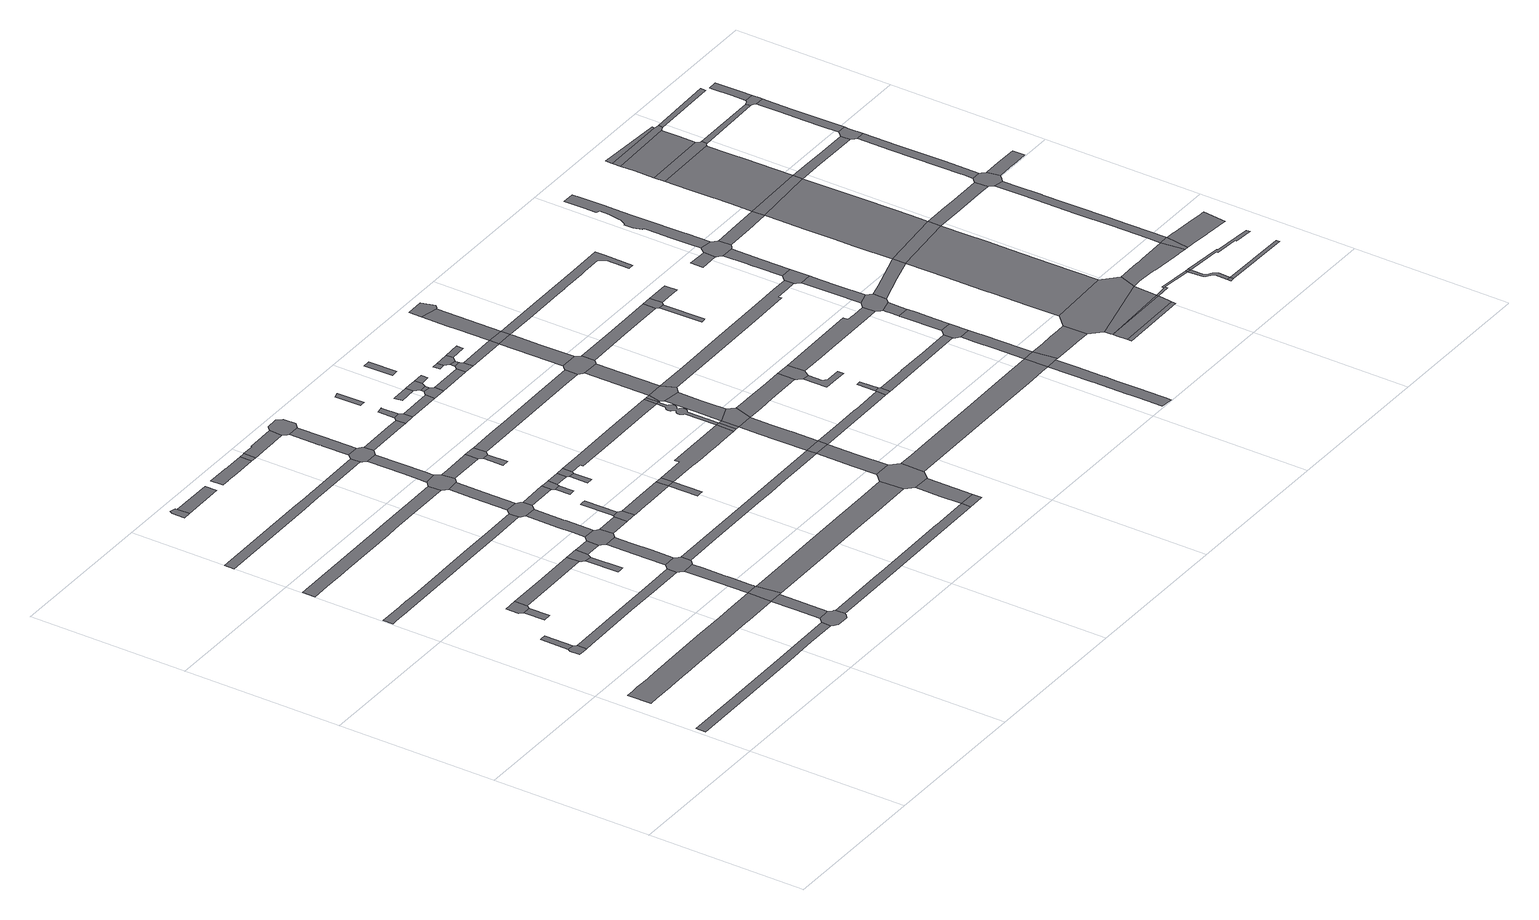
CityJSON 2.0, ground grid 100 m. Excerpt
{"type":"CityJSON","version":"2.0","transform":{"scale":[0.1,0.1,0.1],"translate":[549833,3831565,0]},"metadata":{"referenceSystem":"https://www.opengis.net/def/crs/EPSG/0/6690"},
"CityObjects":{
"road1":{"type":"Road","geometry":[{"type":"MultiSurface","lod":"1","boundaries":[[[0,1,2,3,4,5,6]]]}]},
"road2":{"type":"Road","attributes":{"RoadStructureAttribute.sectionType":"1"},"geometry":[{"type":"MultiSurface","lod":"1","boundaries":[[[7,8,9,10,11,12,13,14,15,16]]]}]},
"road3":{"type":"Road","geometry":[{"type":"MultiSurface","lod":"1","boundaries":[[[17,18,19,0,6]]]}]},
"road4":{"type":"Road","attributes":{"RoadStructureAttribute.sectionType":"1"},"geometry":[{"type":"MultiSurface","lod":"1","boundaries":[[[20,21,22,23,24,25,26,27,28,29,30,31,32,33,34,35,36,37,38,39,40,41]]]}]},
"road5":{"type":"Road","geometry":[{"type":"MultiSurface","lod":"1","boundaries":[[[42,43,44,45]]]}]},
"road6":{"type":"Road","geometry":[{"type":"MultiSurface","lod":"1","boundaries":[[[46,47,45,44,48,49]]]}]},
"road7":{"type":"Road","attributes":{"RoadStructureAttribute.sectionType":"1"},"geometry":[{"type":"MultiSurface","lod":"1","boundaries":[[[50,51,52,53,5,4,54,55,56,57]]]}]},
"road8":{"type":"Road","attributes":{"RoadStructureAttribute.sectionType":"1"},"geometry":[{"type":"MultiSurface","lod":"1","boundaries":[[[58,59,60,61,62,63,64,65,66,67,68,69,70,71,72,73,74,75]]]}]},
"road9":{"type":"Road","attributes":{"RoadStructureAttribute.sectionType":"1"},"geometry":[{"type":"MultiSurface","lod":"1","boundaries":[[[76,77,49,48,78,79,80,81]]]}]},
"road10":{"type":"Road","geometry":[{"type":"MultiSurface","lod":"1","boundaries":[[[82,83,84,85,86,87,16,15,88,89,90,91,92,93,94,95]]]}]},
"road11":{"type":"Road","geometry":[{"type":"MultiSurface","lod":"1","boundaries":[[[96,97,98,99,100,101,102]]]}]},
"road12":{"type":"Road","attributes":{"RoadStructureAttribute.sectionType":"1"},"geometry":[{"type":"MultiSurface","lod":"1","boundaries":[[[103,104,105,106,107,108,109,110,111,112,113,114,115,116,117,118,119,120]]]}]},
"road13":{"type":"Road","attributes":{"RoadStructureAttribute.sectionType":"1"},"geometry":[{"type":"MultiSurface","lod":"1","boundaries":[[[40,121,122,85,84,123]]]}]},
"road14":{"type":"Road","geometry":[{"type":"MultiSurface","lod":"1","boundaries":[[[124,41,40,123,125,126]]]}]},
"road15":{"type":"Road","attributes":{"RoadStructureAttribute.sectionType":"1"},"geometry":[{"type":"MultiSurface","lod":"1","boundaries":[[[101,100,127,128]]]}]},
"road16":{"type":"Road","attributes":{"RoadStructureAttribute.sectionType":"1"},"geometry":[{"type":"MultiSurface","lod":"1","boundaries":[[[129,130,131,132,133]]]}]},
"road17":{"type":"Road","attributes":{"RoadStructureAttribute.sectionType":"1"},"geometry":[{"type":"MultiSurface","lod":"1","boundaries":[[[134,135,136,137,138,139,140,141,142,143,144,145,146]]]}]},
"road18":{"type":"Road","geometry":[{"type":"MultiSurface","lod":"1","boundaries":[[[147,148,81,80,149,129,133,150,151]]]}]},
"road19":{"type":"Road","attributes":{"RoadStructureAttribute.sectionType":"1"},"geometry":[{"type":"MultiSurface","lod":"1","boundaries":[[[152,153,154,155,156,157,158,159,160,161,41,124]]]}]},
"road20":{"type":"Road","geometry":[{"type":"MultiSurface","lod":"1","boundaries":[[[162,163,164,50,57,165,166,159,158,167,168,169,170,171,172]]]}]},
"road21":{"type":"Road","attributes":{"RoadStructureAttribute.sectionType":"1"},"geometry":[{"type":"MultiSurface","lod":"1","boundaries":[[[173,151,150,174,175,176,177]]]}]},
"road22":{"type":"Road","attributes":{"RoadStructureAttribute.sectionType":"1"},"geometry":[{"type":"MultiSurface","lod":"1","boundaries":[[[178,179,180,181,182,183,162,172]]]}]},
"road23":{"type":"Road","geometry":[{"type":"MultiSurface","lod":"1","boundaries":[[[184,177,176,185,181,180,186,187,188,189,190,191]]]}]},
"road24":{"type":"Road","attributes":{"RoadStructureAttribute.sectionType":"1"},"geometry":[{"type":"MultiSurface","lod":"1","boundaries":[[[192,193,194,184,191,195,196,197,198]]]}]},
"road25":{"type":"Road","attributes":{"RoadStructureAttribute.sectionType":"1"},"geometry":[{"type":"MultiSurface","lod":"1","boundaries":[[[199,200,201,202,203,204,205,206,207,208,209]]]}]},
"road26":{"type":"Road","attributes":{"RoadStructureAttribute.sectionType":"1"},"geometry":[{"type":"MultiSurface","lod":"1","boundaries":[[[210,187,186,211,212]]]}]},
"road27":{"type":"Road","geometry":[{"type":"MultiSurface","lod":"1","boundaries":[[[213,214,75,74,215,216,192,198,217,218,219,220,221]]]}]},
"road28":{"type":"Road","attributes":{"RoadStructureAttribute.sectionType":"1"},"geometry":[{"type":"MultiSurface","lod":"1","boundaries":[[[222,223,224,225,213,221]]]}]},
"road29":{"type":"Road","geometry":[{"type":"MultiSurface","lod":"1","boundaries":[[[226,227,209,208,228,229]]]}]},
"road30":{"type":"Road","geometry":[{"type":"MultiSurface","lod":"1","boundaries":[[[230,231,232,212,211,233,234,235,236]]]}]},
"road31":{"type":"Road","attributes":{"RoadStructureAttribute.sectionType":"1"},"geometry":[{"type":"MultiSurface","lod":"1","boundaries":[[[237,238,239,240,241,242,243,95,94,244,245,246,247,248]]]}]},
"road32":{"type":"Road","geometry":[{"type":"MultiSurface","lod":"1","boundaries":[[[249,250,251,252,253,232,231]]]}]},
"road33":{"type":"Road","geometry":[{"type":"MultiSurface","lod":"1","boundaries":[[[254,255,256,120,119,224,223,257,258,259,260]]]}]},
"road34":{"type":"Road","attributes":{"RoadStructureAttribute.sectionType":"1"},"geometry":[{"type":"MultiSurface","lod":"1","boundaries":[[[261,219,218,262]]]}]},
"road35":{"type":"Road","attributes":{"RoadStructureAttribute.sectionType":"1"},"geometry":[{"type":"MultiSurface","lod":"1","boundaries":[[[263,264,265,266,267,126,125,268,269,270,271,272,273,274,275]]]}]},
"road36":{"type":"Road","attributes":{"RoadStructureAttribute.sectionType":"1"},"geometry":[{"type":"MultiSurface","lod":"1","boundaries":[[[276,277,278,279,280,281,282,283,256,255]]]}]},
"road37":{"type":"Road","attributes":{"RoadStructureAttribute.sectionType":"1"},"geometry":[{"type":"MultiSurface","lod":"1","boundaries":[[[284,285,286,287,229,228,288,289,290,291,292,293]]]}]},
"road38":{"type":"Road","geometry":[{"type":"MultiSurface","lod":"1","boundaries":[[[294,295,296,297]]]}]},
"road39":{"type":"Road","geometry":[{"type":"MultiSurface","lod":"1","boundaries":[[[298,261,262,297,296,299,300]]]}]},
"road40":{"type":"Road","geometry":[{"type":"MultiSurface","lod":"1","boundaries":[[[301,302,146,145,303,280,279,304,305,306,307,308]]]}]},
"road41":{"type":"Road","attributes":{"RoadStructureAttribute.sectionType":"1"},"geometry":[{"type":"MultiSurface","lod":"1","boundaries":[[[309,310,236,235,311,312,313,314,315]]]}]},
"road42":{"type":"Road","attributes":{"RoadStructureAttribute.sectionType":"1"},"geometry":[{"type":"MultiSurface","lod":"1","boundaries":[[[316,317,318,260,259,319,320]]]}]},
"road43":{"type":"Road","attributes":{"RoadStructureAttribute.sectionType":"1"},"geometry":[{"type":"MultiSurface","lod":"1","boundaries":[[[300,299,321,322,323]]]}]},
"road44":{"type":"Road","attributes":{"RoadStructureAttribute.sectionType":"1"},"geometry":[{"type":"MultiSurface","lod":"1","boundaries":[[[324,325,326,327,328,329,301,308]]]}]},
"road45":{"type":"Road","attributes":{"RoadStructureAttribute.sectionType":"1"},"geometry":[{"type":"MultiSurface","lod":"1","boundaries":[[[330,331,332,333,169,168,334,335,336,337,338,339,340,341]]]}]},
"road46":{"type":"Road","geometry":[{"type":"MultiSurface","lod":"1","boundaries":[[[342,343,344,345]]]}]},
"road47":{"type":"Road","geometry":[{"type":"MultiSurface","lod":"1","boundaries":[[[323,322,345,344,346,347]]]}]},
"road48":{"type":"Road","geometry":[{"type":"MultiSurface","lod":"1","boundaries":[[[348,349,350,351,284,293,352,326,325,353,354,355]]]}]},
"road49":{"type":"Road","geometry":[{"type":"MultiSurface","lod":"1","boundaries":[[[356,357,358,359]]]}]},
"road50":{"type":"Road","geometry":[{"type":"MultiSurface","lod":"1","boundaries":[[[314,360,361,362,363]]]}]},
"road51":{"type":"Road","geometry":[{"type":"MultiSurface","lod":"1","boundaries":[[[364,320,319,356,359,365,366]]]}]},
"road52":{"type":"Road","geometry":[{"type":"MultiSurface","lod":"1","boundaries":[[[315,314,363,367]]]}]},
"road53":{"type":"Road","attributes":{"RoadStructureAttribute.sectionType":"1"},"geometry":[{"type":"MultiSurface","lod":"1","boundaries":[[[368,369,370,306,305,371,372,373]]]}]},
"road54":{"type":"Road","geometry":[{"type":"MultiSurface","lod":"1","boundaries":[[[374,375,373,372,376,377]]]}]},
"road55":{"type":"Road","geometry":[{"type":"MultiSurface","lod":"1","boundaries":[[[378,379,380,381,375,374]]]}]},
"road56":{"type":"Road","geometry":[{"type":"MultiSurface","lod":"1","boundaries":[[[248,247,382,383]]]}]},
"road57":{"type":"Road","geometry":[{"type":"MultiSurface","lod":"1","boundaries":[[[384,385,386,387,388]]]}]},
"road58":{"type":"Road","attributes":{"RoadStructureAttribute.sectionType":"1"},"geometry":[{"type":"MultiSurface","lod":"1","boundaries":[[[389,390,367,363,391,392,393,394,395,396,397,398,399]]]}]},
"road59":{"type":"Road","attributes":{"function":"2","RoadStructureAttribute.sectionType":"1"},"geometry":[{"type":"MultiSurface","lod":"1","boundaries":[[[400,401,248,383,402]]]}]},
"road60":{"type":"Road","attributes":{"RoadStructureAttribute.sectionType":"1"},"geometry":[{"type":"MultiSurface","lod":"1","boundaries":[[[377,376,403,404]]]}]},
"road61":{"type":"Road","attributes":{"RoadStructureAttribute.sectionType":"1"},"geometry":[{"type":"MultiSurface","lod":"1","boundaries":[[[405,406,347,346,407,408,409,410,411,412]]]}]},
"road62":{"type":"Road","geometry":[{"type":"MultiSurface","lod":"1","boundaries":[[[413,414,275,274,400,402,415,416,417,418,419,420]]]}]},
"road63":{"type":"Road","attributes":{"RoadStructureAttribute.sectionType":"1"},"geometry":[{"type":"MultiSurface","lod":"1","boundaries":[[[421,422,423,424,425,426]]]}]},
"road64":{"type":"Road","attributes":{"RoadStructureAttribute.sectionType":"1"},"geometry":[{"type":"MultiSurface","lod":"1","boundaries":[[[427,428,429,430,366,365,431,432,433,434,435]]]}]},
"road65":{"type":"Road","attributes":{"function":"2","RoadStructureAttribute.sectionType":"1"},"geometry":[{"type":"MultiSurface","lod":"1","boundaries":[[[341,436,413,420,437,438]]]}]},
"road66":{"type":"Road","geometry":[{"type":"MultiSurface","lod":"1","boundaries":[[[439,440,404,403,441,442,443,444]]]}]},
"road67":{"type":"Road","attributes":{"RoadStructureAttribute.sectionType":"1"},"geometry":[{"type":"MultiSurface","lod":"1","boundaries":[[[445,446,439,444]]]}]},
"road68":{"type":"Road","geometry":[{"type":"MultiSurface","lod":"1","boundaries":[[[447,421,426,448,449,446,445,450,451]]]}]},
"road69":{"type":"Road","geometry":[{"type":"MultiSurface","lod":"1","boundaries":[[[330,341,438,452]]]}]},
"road70":{"type":"Road","geometry":[{"type":"MultiSurface","lod":"1","boundaries":[[[453,454,455,456,451,450]]]}]},
"road71":{"type":"Road","geometry":[{"type":"MultiSurface","lod":"1","boundaries":[[[399,398,457,458]]]}]},
"road72":{"type":"Road","attributes":{"function":"2","RoadStructureAttribute.sectionType":"1"},"geometry":[{"type":"MultiSurface","lod":"1","boundaries":[[[459,460,461,462,463,464,465,466,467,468,330,452]]]}]},
"road73":{"type":"Road","attributes":{"RoadStructureAttribute.sectionType":"1"},"geometry":[{"type":"MultiSurface","lod":"1","boundaries":[[[458,457,464,469]]]}]},
"road74":{"type":"Road","attributes":{"RoadStructureAttribute.sectionType":"1"},"geometry":[{"type":"MultiSurface","lod":"1","boundaries":[[[443,442,470,471]]]}]},
"road75":{"type":"Road","geometry":[{"type":"MultiSurface","lod":"1","boundaries":[[[472,473,474,475]]]}]},
"road76":{"type":"Road","attributes":{"RoadStructureAttribute.sectionType":"1"},"geometry":[{"type":"MultiSurface","lod":"1","boundaries":[[[411,476,477,478,479,480,481,482,483,484,485,486,487,488,489,490,491,492,493,494,495,496,497,498,499,500,501,502,503,504,505,506,507,508,509,510,511,512,513,514,515,516,517,518,519,520,521,522,523,524,525,526,527,528,529,530,531,532,533,534,535,536,537,538,539,540,541,542,543,544,545,546,547,548,549,550,551,552,553,554,555,556,557,558,559,560,561,562,563,564,565,566,567,568,569,570,399,458,571,572,573,574,575,576,577,578,579,580,581,582,583,584,585,586,587,588,589,590,591,592,593,594,595,596,597,598,599,600,601,602,603,604,605,606,607,608,609,610,611,612,613,614,615,616,617,618,619,620,621,622,623,624,625,626,627,628,629,630,631,632,633,634,635,636,637,638,639,640,641,642,643,644,645,646,647,648,649,650,651,652,653,654,655,656,657,658,659,660,661,662,663,664,665,666]]]}]},
"road77":{"type":"Road","geometry":[{"type":"MultiSurface","lod":"1","boundaries":[[[667,469,464,463,668]]]}]},
"road78":{"type":"Road","geometry":[{"type":"MultiSurface","lod":"1","boundaries":[[[412,411,666,669]]]}]},
"road79":{"type":"Road","geometry":[{"type":"MultiSurface","lod":"1","boundaries":[[[670,671,672,673,674]]]}]},
"road80":{"type":"Road","attributes":{"function":"2","RoadStructureAttribute.sectionType":"1"},"geometry":[{"type":"MultiSurface","lod":"1","boundaries":[[[675,676,469,667,677,678,679]]]}]},
"road81":{"type":"Road","attributes":{"RoadStructureAttribute.sectionType":"1"},"geometry":[{"type":"MultiSurface","lod":"1","boundaries":[[[669,666,680,681]]]}]},
"road82":{"type":"Road","geometry":[{"type":"MultiSurface","lod":"1","boundaries":[[[682,683,471,470,684,685,686]]]}]},
"road83":{"type":"Road","attributes":{"RoadStructureAttribute.sectionType":"1"},"geometry":[{"type":"MultiSurface","lod":"1","boundaries":[[[687,683,682,688]]]}]},
"road84":{"type":"Road","geometry":[{"type":"MultiSurface","lod":"1","boundaries":[[[689,670,674,687,688,690]]]}]},
"road85":{"type":"Road","geometry":[{"type":"MultiSurface","lod":"1","boundaries":[[[681,680,675,679,691,692]]]}]},
"road86":{"type":"Road","attributes":{"RoadStructureAttribute.sectionType":"1"},"geometry":[{"type":"MultiSurface","lod":"1","boundaries":[[[693,694,695,696,452,438,697,698,699]]]}]},
"road87":{"type":"Road","attributes":{"function":"2","RoadStructureAttribute.sectionType":"1"},"geometry":[{"type":"MultiSurface","lod":"1","boundaries":[[[700,701,681,692,702,703,704]]]}]},
"road88":{"type":"Road","attributes":{"RoadStructureAttribute.sectionType":"1"},"geometry":[{"type":"MultiSurface","lod":"1","boundaries":[[[705,706,707,689,690]]]}]},
"road89":{"type":"Road","attributes":{"RoadStructureAttribute.sectionType":"1"},"geometry":[{"type":"MultiSurface","lod":"1","boundaries":[[[686,685,708,709]]]}]},
"road90":{"type":"Road","attributes":{"RoadStructureAttribute.sectionType":"1"},"geometry":[{"type":"MultiSurface","lod":"1","boundaries":[[[710,711,712,668,463,713,714,715,716,717]]]}]},
"road91":{"type":"Road","geometry":[{"type":"MultiSurface","lod":"1","boundaries":[[[718,719,720,435,434,721,700,704,722,723,724,725,726,727,728]]]}]},
"road92":{"type":"Road","attributes":{"function":"2","RoadStructureAttribute.sectionType":"1"},"geometry":[{"type":"MultiSurface","lod":"1","boundaries":[[[708,729,718,728,730,731,732]]]}]},
"road93":{"type":"Road","attributes":{"RoadStructureAttribute.sectionType":"1"},"geometry":[{"type":"MultiSurface","lod":"1","boundaries":[[[733,734,735,736,737,738,417,416,739,740,741,742,743,744]]]}]},
"road94":{"type":"Road","geometry":[{"type":"MultiSurface","lod":"1","boundaries":[[[709,708,732,745]]]}]},
"road95":{"type":"Road","attributes":{"function":"2","RoadStructureAttribute.sectionType":"1"},"geometry":[{"type":"MultiSurface","lod":"1","boundaries":[[[746,747,748,749,709,745,750,751]]]}]},
"road96":{"type":"Road","geometry":[{"type":"MultiSurface","lod":"1","boundaries":[[[752,753,699,698,754,755]]]}]},
"road97":{"type":"Road","geometry":[{"type":"MultiSurface","lod":"1","boundaries":[[[756,757,753,752]]]}]},
"road98":{"type":"Road","geometry":[{"type":"MultiSurface","lod":"1","boundaries":[[[717,716,758,759,760,761,762,763]]]}]},
"road99":{"type":"Road","attributes":{"RoadStructureAttribute.sectionType":"1"},"geometry":[{"type":"MultiSurface","lod":"1","boundaries":[[[759,764,765,766,767,768,769,770,771,772,773,760]]]}]},
"road100":{"type":"Road","geometry":[{"type":"MultiSurface","lod":"1","boundaries":[[[774,746,751,775,776,777,778]]]}]},
"road101":{"type":"Road","attributes":{"RoadStructureAttribute.sectionType":"1"},"geometry":[{"type":"MultiSurface","lod":"1","boundaries":[[[779,780,725,724,781,782,783,784,785,786]]]}]},
"road102":{"type":"Road","attributes":{"RoadStructureAttribute.sectionType":"1"},"geometry":[{"type":"MultiSurface","lod":"1","boundaries":[[[787,788,789,790,791,692,691,792,793,794,795,796,797,798]]]}]},
"road103":{"type":"Road","attributes":{"RoadStructureAttribute.sectionType":"1"},"geometry":[{"type":"MultiSurface","lod":"1","boundaries":[[[799,800,801,802,755,754,803,804]]]}]},
"road104":{"type":"Road","attributes":{"RoadStructureAttribute.sectionType":"1"},"geometry":[{"type":"MultiSurface","lod":"1","boundaries":[[[805,806,807,808,809,810,811,812,813,814,815,816,817,818,819,820,821,822,745,732]]]}]},
"road105":{"type":"Road","attributes":{"RoadStructureAttribute.sectionType":"1"},"geometry":[{"type":"MultiSurface","lod":"1","boundaries":[[[823,824,825,826,827,828,829,830,743,831,832,833,834,835,836,837,838,839]]]}]},
"road106":{"type":"Road","attributes":{"RoadStructureAttribute.sectionType":"1"},"geometry":[{"type":"MultiSurface","lod":"1","boundaries":[[[840,841,842,843,844,845,763,762,846,847,848,849,850,851,852,853]]]}]},
"road107":{"type":"Road","attributes":{"RoadStructureAttribute.sectionType":"1"},"geometry":[{"type":"MultiSurface","lod":"1","boundaries":[[[854,855,856,857,858,859]]]}]},
"road108":{"type":"Road","geometry":[{"type":"MultiSurface","lod":"1","boundaries":[[[786,785,859,858,860,861]]]}]},
"road109":{"type":"Road","geometry":[{"type":"MultiSurface","lod":"1","boundaries":[[[744,743,830,862,863,864]]]}]},
"road110":{"type":"Road","geometry":[{"type":"MultiSurface","lod":"1","boundaries":[[[865,866,867,868,861,860]]]}]},
"road111":{"type":"Road","attributes":{"RoadStructureAttribute.sectionType":"1"},"geometry":[{"type":"MultiSurface","lod":"1","boundaries":[[[869,870,871,872,873,874,875,876,744,864]]]}]},
"road112":{"type":"Road","geometry":[{"type":"MultiSurface","lod":"1","boundaries":[[[877,878,879,799,804,880,874,873]]]}]},
"road113":{"type":"Road","attributes":{"RoadStructureAttribute.sectionType":"1"},"geometry":[{"type":"MultiSurface","lod":"1","boundaries":[[[881,882,883,884,864,863,885,886,887]]]}]},
"road114":{"type":"Road","attributes":{"RoadStructureAttribute.sectionType":"1"},"geometry":[{"type":"MultiSurface","lod":"1","boundaries":[[[888,889,890,878,877,891,892,893,894]]]}]},
"road115":{"type":"Road","attributes":{"RoadStructureAttribute.sectionType":"1"},"geometry":[{"type":"MultiSurface","lod":"1","boundaries":[[[895,896,897,898,899,900,888,894]]]}]},
"road116":{"type":"Road","geometry":[{"type":"MultiSurface","lod":"1","boundaries":[[[901,902,903,853,852,904,897,896,905,906]]]}]},
"road117":{"type":"Road","attributes":{"RoadStructureAttribute.sectionType":"1"},"geometry":[{"type":"MultiSurface","lod":"1","boundaries":[[[907,908,909,910,911,912,913,914,902,901]]]}]},
"road118":{"type":"Road","geometry":[{"type":"MultiSurface","lod":"1","boundaries":[[[915,916,917,798,797,918,912,911]]]}]},
"road119":{"type":"Road","geometry":[{"type":"MultiSurface","lod":"1","boundaries":[[[919,920,921,922,923]]]}]},
"road120":{"type":"Road","attributes":{"RoadStructureAttribute.sectionType":"1"},"geometry":[{"type":"MultiSurface","lod":"1","boundaries":[[[924,925,926,927,928,916,915,929,930,931,932]]]}]},
"road121":{"type":"Road","geometry":[{"type":"MultiSurface","lod":"1","boundaries":[[[933,934,935,936]]]}]},
"road122":{"type":"Road","attributes":{"RoadStructureAttribute.sectionType":"1"},"geometry":[{"type":"MultiSurface","lod":"1","boundaries":[[[937,938,939,940,906,905,941,942]]]}]},
"road123":{"type":"Road","attributes":{"function":"2","RoadStructureAttribute.sectionType":"1"},"geometry":[{"type":"MultiSurface","lod":"1","boundaries":[[[943,944,933,936,945,946,947,948]]]}]},
"road124":{"type":"Road","geometry":[{"type":"MultiSurface","lod":"1","boundaries":[[[949,950,923,922,951,952,924,932,953,954,955,956,957]]]}]},
"road125":{"type":"Road","geometry":[{"type":"MultiSurface","lod":"1","boundaries":[[[958,943,948]]]}]},
"road126":{"type":"Road","attributes":{"RoadStructureAttribute.sectionType":"1"},"geometry":[{"type":"MultiSurface","lod":"1","boundaries":[[[959,960,961,962,943,958]]]}]},
"road127":{"type":"Road","geometry":[{"type":"MultiSurface","lod":"1","boundaries":[[[963,964,965,966,881,887,967,961,960,968]]]}]},
"road128":{"type":"Road","attributes":{"RoadStructureAttribute.sectionType":"1"},"geometry":[{"type":"MultiSurface","lod":"1","boundaries":[[[969,970,971,972,973,974,975,976,977,978,979,980,981,982,983,984,985,986,949,957,987,988,989,990,991,992,993,994,995,996,997,998]]]}]},
"road129":{"type":"Road","attributes":{"function":"2","RoadStructureAttribute.sectionType":"1"},"geometry":[{"type":"MultiSurface","lod":"1","boundaries":[[[999,1000,1001,1002,1003,1004,942,1005,1006,1007,1008,1009,965,964]]]}]},
"road130":{"type":"Road","attributes":{"RoadStructureAttribute.sectionType":"1"},"geometry":[{"type":"MultiSurface","lod":"1","boundaries":[[[1010,1011,1012,955,954,1013,1014,1015]]]}]},
"road131":{"type":"Road","geometry":[{"type":"MultiSurface","lod":"1","boundaries":[[[1016,937,942,1004,1017]]]}]},
"road132":{"type":"Road","attributes":{"RoadStructureAttribute.sectionType":"1"},"geometry":[{"type":"MultiSurface","lod":"1","boundaries":[[[1018,1019,958,948,1020,1021,1022,1023]]]}]},
"road133":{"type":"Road","attributes":{"function":"2","RoadStructureAttribute.sectionType":"1"},"geometry":[{"type":"MultiSurface","lod":"1","boundaries":[[[1024,1025,1026,1027,1028,1029,1030,1031,1015,1032,1033,1034,1035,937,1016]]]}]},
"road134":{"type":"Road","geometry":[{"type":"MultiSurface","lod":"1","boundaries":[[[1036,1037,1038,1039]]]}]},
"road135":{"type":"Road","attributes":{"RoadStructureAttribute.sectionType":"1"},"geometry":[{"type":"MultiSurface","lod":"1","boundaries":[[[1022,1040,1041,1042,1043,1044,1045,1036,1039,1046,1047,1048,1049,1050,1051,1052,1053]]]}]},
"road136":{"type":"Road","attributes":{"RoadStructureAttribute.sectionType":"1"},"geometry":[{"type":"MultiSurface","lod":"1","boundaries":[[[1054,1055,1056,1057,1058,1059,1060,1061,1062,968,960,1063,1064,1065,1066,1067,1068,1069,1070,1071]]]}]},
"road137":{"type":"Road","geometry":[{"type":"MultiSurface","lod":"1","boundaries":[[[1023,1022,1053,1072]]]}]},
"road138":{"type":"Road","geometry":[{"type":"MultiSurface","lod":"1","boundaries":[[[1073,1010,1015,1031]]]}]},
"road139":{"type":"Road","attributes":{"RoadStructureAttribute.sectionType":"1"},"geometry":[{"type":"MultiSurface","lod":"1","boundaries":[[[1074,1075,1076,1077,1078,1079,1080,1081,1082,1083,1084,1010,1073]]]}]},
"road140":{"type":"Road","attributes":{"RoadStructureAttribute.sectionType":"1"},"geometry":[{"type":"MultiSurface","lod":"1","boundaries":[[[1039,1038,1085,1086]]]}]},
"road141":{"type":"Road","geometry":[{"type":"MultiSurface","lod":"1","boundaries":[[[1087,1054,1071,1088]]]}]},
"road142":{"type":"Road","attributes":{"RoadStructureAttribute.sectionType":"1"},"geometry":[{"type":"MultiSurface","lod":"1","boundaries":[[[1089,1090,1072,1053,1091,1092,1093,1094,1095,1096]]]}]},
"road143":{"type":"Road","geometry":[{"type":"MultiSurface","lod":"1","boundaries":[[[1097,1098,1099,1079,1078,1100,1101,1102]]]}]},
"road144":{"type":"Road","attributes":{"RoadStructureAttribute.sectionType":"1"},"geometry":[{"type":"MultiSurface","lod":"1","boundaries":[[[1103,1104,1105,1016,1017,1106,1107,1108,1109,1110,1111]]]}]},
"road145":{"type":"Road","attributes":{"RoadStructureAttribute.sectionType":"1"},"geometry":[{"type":"MultiSurface","lod":"1","boundaries":[[[1112,1113,1114,1115,1116,1099,1098]]]}]},
"road146":{"type":"Road","attributes":{"RoadStructureAttribute.sectionType":"1"},"geometry":[{"type":"MultiSurface","lod":"1","boundaries":[[[1117,1118,1119,1120,1121,1122,1123,1124]]]}]},
"road147":{"type":"Road","attributes":{"RoadStructureAttribute.sectionType":"1"},"geometry":[{"type":"MultiSurface","lod":"1","boundaries":[[[1125,1120,1119,1115,1114,1126,1127,1128]]]}]},
"road148":{"type":"Road","attributes":{"RoadStructureAttribute.sectionType":"1"},"geometry":[{"type":"MultiSurface","lod":"1","boundaries":[[[1129,1130,1131,1132,1133,1134,1054,1087,1135,1136,1137,1138,1139,1140,1141,1142,1143]]]}]},
"road149":{"type":"Road","attributes":{"RoadStructureAttribute.sectionType":"1"},"geometry":[{"type":"MultiSurface","lod":"1","boundaries":[[[1144,1145,1146,1147,1148,1149,1150,1151,1087,1088,1152,1153,1154,1155,1156,1157,1158,1159,1160]]]}]},
"road150":{"type":"Road","attributes":{"RoadStructureAttribute.sectionType":"1"},"geometry":[{"type":"MultiSurface","lod":"1","boundaries":[[[1161,1162,1073,1031,1163,1164,1165,1166]]]}]},
"road151":{"type":"Road","geometry":[{"type":"MultiSurface","lod":"1","boundaries":[[[1167,1168,1111,1110,1169,1170,1129,1143,1171,1172,1173,1174,1175,1176,1177,1178,1179]]]}]},
"road152":{"type":"Road","attributes":{"RoadStructureAttribute.sectionType":"1"},"geometry":[{"type":"MultiSurface","lod":"1","boundaries":[[[1180,1181,1182,1183,1184,1185,1186,1187,1188,1189,1167,1179]]]}]},
"road153":{"type":"Road","attributes":{"RoadStructureAttribute.sectionType":"1"},"geometry":[{"type":"MultiSurface","lod":"1","boundaries":[[[1102,1101,1190,1191]]]}]},
"road154":{"type":"Road","attributes":{"RoadStructureAttribute.sectionType":"1"},"geometry":[{"type":"MultiSurface","lod":"1","boundaries":[[[1192,1193,1175,1174,1194,1195,1196,1197,1198,1199]]]}]},
"road155":{"type":"Road","attributes":{"RoadStructureAttribute.sectionType":"1"},"geometry":[{"type":"MultiSurface","lod":"1","boundaries":[[[1200,1128,1127,1201]]]}]},
"road156":{"type":"Road","geometry":[{"type":"MultiSurface","lod":"1","boundaries":[[[1202,1203,1204,1205,1206,1166,1165,1207,1208,1184,1183]]]}]},
"road157":{"type":"Road","attributes":{"RoadStructureAttribute.sectionType":"1"},"geometry":[{"type":"MultiSurface","lod":"1","boundaries":[[[1209,1210,1211,1212,1213,1214,1215,1216,1217,1218,1204,1203]]]}]},
"road158":{"type":"Road","geometry":[{"type":"MultiSurface","lod":"1","boundaries":[[[1219,1220,1221,1222,1191,1190,1223,1213,1212]]]}]},
"road159":{"type":"Road","attributes":{"RoadStructureAttribute.sectionType":"1"},"geometry":[{"type":"MultiSurface","lod":"1","boundaries":[[[1224,1225,1226,1227,1228,1229,1221,1220]]]}]}
},
"vertices":[
[320,1381,0],[309,1360,0],[309,1299,0],[324,1299,0],[378,1300,0],[377,1360,0],[363,1376,0],
[1123,375,0],[847,372,0],[397,367,0],[34,365,0],[34,305,0],[445,308,0],[847,312,0],[1100,316,0],[1295,317,0],[1295,377,0],
[361,1559,0],[338,1559,0],[321,1558,0],
[1157,868,0],[1036,867,0],[842,866,0],[564,863,0],[375,861,0],[329,860,0],[308,860,0],[207,860,0],[165,859,0],[109,859,0],[110,708,0],[169,709,0],[309,710,0],[320,711,0],[462,712,0],[479,712,0],[598,713,0],[843,716,0],[1067,718,0],[1103,718,0],[1323,721,0],[1323,871,0],
[497,1647,0],[547,1648,0],[545,1780,0],[495,1780,0],
[474,1882,0],[475,1803,0],[562,1803,0],[561,1883,0],
[1285,1370,0],[1097,1367,0],[837,1365,0],[398,1361,0],[432,1300,0],[838,1306,0],[1059,1307,0],[1287,1308,0],
[1037,2385,0],[827,2383,0],[356,2379,0],[272,2379,0],[238,2378,0],[176,2378,0],[14,2377,0],[15,2315,0],[39,2315,0],[84,2316,0],[129,2316,0],[227,2317,0],[293,2318,0],[650,2321,0],[827,2323,0],[1082,2325,0],[1281,2328,0],[1279,2389,0],
[942,1886,0],[832,1885,0],[634,1804,0],[833,1806,0],[1088,1809,0],[1085,1888,0],
[1429,387,0],[1427,389,0],[1407,409,0],[1326,406,0],[1307,388,0],[1305,387,0],[1305,308,0],[1308,305,0],[1327,287,0],[1409,288,0],[1428,306,0],[1429,307,0],[1441,318,0],[1437,379,0],
[297,3940,0],[292,3932,0],[285,3920,0],[286,3840,0],[338,3841,0],[332,3919,0],[332,3930,0],
[1040,2904,0],[1024,2904,0],[1010,2904,0],[822,2903,0],[748,2902,0],[8,2896,0],[10,2815,0],[134,2817,0],[267,2818,0],[346,2818,0],[748,2822,0],[822,2823,0],[1010,2824,0],[1040,2824,0],[1132,2825,0],[1259,2826,0],[1276,2826,0],[1269,2906,0],
[1325,580,0],[1325,561,0],[1405,721,0],
[1402,874,0],[1424,721,0],[1402,871,0],
[610,3843,0],[610,3917,0],
[1111,1783,0],[1116,1575,0],[1136,1575,0],[1161,1576,0],[1156,1781,0],
[1028,3405,0],[917,3404,0],[862,3403,0],[817,3403,0],[720,3403,0],[5,3396,0],[6,3335,0],[719,3343,0],[817,3344,0],[1007,3346,0],[1205,3347,0],[1273,3348,0],[1271,3408,0],
[1161,1890,0],[1144,1889,0],[1097,1798,0],[1173,1809,0],[1174,1890,0],
[1402,888,0],[1402,912,0],[1400,1027,0],[1400,1057,0],[1400,1068,0],[1399,1222,0],[1399,1281,0],[1318,1279,0],[1320,1085,0],[1320,1067,0],
[1315,1400,0],[1296,1381,0],[1294,1379,0],[1295,1301,0],[1298,1298,0],[1418,1299,0],[1429,1310,0],[1427,1370,0],[1417,1379,0],[1416,1380,0],[1395,1400,0],
[1194,1890,0],[1184,1809,0],[1195,1810,0],[1282,1810,0],[1285,1889,0],
[1397,1544,0],[1394,1670,0],[1393,1780,0],[1312,1779,0],[1314,1670,0],[1315,1521,0],
[1312,1918,0],[1292,1800,0],[1424,1810,0],[1419,1890,0],[1416,1893,0],[1395,1911,0],[1394,1912,0],[1392,1914,0],
[1311,2299,0],[1311,2095,0],[1312,1996,0],[1391,2003,0],[1391,2096,0],[1390,2101,0],[1390,2298,0],
[814,3921,0],[814,3923,0],[812,3923,0],[725,3923,0],[674,3924,0],[675,3843,0],[725,3844,0],[727,3844,0],[812,3844,0],[963,3846,0],[962,3920,0],
[1419,1893,0],[1565,1811,0],[1564,1893,0],
[1308,2419,0],[1288,2398,0],[1291,2318,0],[1310,2300,0],[1409,2319,0],[1419,2329,0],[1419,2388,0],[1408,2399,0],[1388,2418,0],
[1386,2618,0],[1385,2800,0],[1306,2794,0],[1307,2642,0],
[997,3922,0],[962,3921,0],[1000,3846,0],[999,3922,0],
[1618,1903,0],[1616,1904,0],[1573,1902,0],[1617,1812,0],[1618,1812,0],[1641,1812,0],[1640,1893,0],
[2452,388,0],[2449,388,0],[2135,385,0],[1934,383,0],[1932,383,0],[1820,382,0],[1536,379,0],[1888,323,0],[1923,323,0],[2337,327,0],[2705,331,0],[2705,390,0],
[1616,1912,0],[1614,2116,0],[1593,2116,0],[1572,2116,0],[1573,1915,0],
[1405,2912,0],[1383,2942,0],[1303,2935,0],[1388,2803,0],[1412,2825,0],[1415,2828,0],[1408,2908,0],
[1609,2391,0],[1610,2330,0],
[2461,880,0],[2244,879,0],[1913,875,0],[1658,873,0],[1462,871,0],[1880,725,0],[1928,726,0],[2260,729,0],[2440,730,0],[2441,730,0],[2518,731,0],[2654,733,0],[2649,883,0],
[1383,2956,0],[1382,2999,0],[1381,3148,0],[1379,3319,0],[1300,3318,0],[1302,3082,0],[1303,2984,0],[1303,2942,0],
[1269,3930,0],[1081,3927,0],[1081,3925,0],[1081,3922,0],[1024,3846,0],[1082,3847,0],[1175,3848,0],[1177,3848,0],[1185,3848,0],[1265,3849,0],
[1623,2218,0],[1663,2219,0],[1661,2312,0],[1621,2311,0],
[1630,2391,0],[1670,2331,0],[1670,2391,0],
[1299,3438,0],[1280,3418,0],[1282,3338,0],[1400,3340,0],[1410,3350,0],[1409,3410,0],[1398,3420,0],[1378,3437,0],
[1786,1893,0],[1748,1893,0],[1656,1813,0],[1749,1813,0],[1805,1814,0],[1985,1815,0],[1984,1895,0],
[1629,2910,0],[1465,2908,0],[1411,2908,0],[1648,2830,0],[1647,2911,0],
[1753,2331,0],[1761,2331,0],[1760,2392,0],
[1376,3652,0],[1374,3822,0],[1295,3819,0],[1296,3628,0],[1297,3612,0],[1297,3610,0],
[2695,1383,0],[2432,1380,0],[2065,1377,0],[1617,1372,0],[1572,1312,0],[1573,1312,0],[1718,1314,0],[2107,1317,0],[2242,1318,0],[2380,1319,0],[2501,1320,0],[2695,1322,0],
[1773,2202,0],[1813,2203,0],[1811,2316,0],[1771,2316,0],
[1819,2332,0],[1819,2393,0],
[1384,3951,0],[1374,3961,0],[1294,3956,0],[1288,3949,0],[1285,3829,0],[1384,3831,0],[1405,3851,0],[1403,3931,0],
[1669,2808,0],[1670,2680,0],[1713,2680,0],[1712,2809,0],
[1989,1631,0],[2011,1631,0],[2034,1632,0],[2032,1816,0],
[1719,2911,0],[1730,2831,0],[1729,2911,0],
[2032,1895,0],
[1724,3413,0],[1680,3413,0],[1651,3412,0],[1683,3352,0],[1731,3353,0],[1730,3413,0],
[1792,3436,0],[1747,3433,0],[1806,3354,0],[1806,3414,0],
[1788,3544,0],[1788,3549,0],[1767,3543,0],[1746,3538,0],
[2816,332,0],[2815,391,0],
[1749,3656,0],[1767,3656,0],[1784,3656,0],[1780,3826,0],[1745,3818,0],
[2218,1928,0],[2218,1896,0],[2246,1817,0],[2248,1817,0],[2249,1817,0],[2328,1817,0],[2411,1818,0],[2453,1818,0],[2538,1819,0],[2636,1819,0],[2639,1932,0],
[2703,685,0],[2703,527,0],[2813,683,0],
[2027,3356,0],[2027,3416,0],
[2293,2397,0],[1938,2394,0],[1899,2333,0],[1899,2313,0],[2181,2316,0],[2524,2318,0],[2637,2319,0],[2636,2400,0],
[2700,935,0],[2695,929,0],[2815,685,0],[2862,734,0],[2863,883,0],[2861,884,0],[2815,930,0],[2810,935,0],
[2025,3543,0],[1912,3542,0],[1908,3542,0],[1912,3517,0],[1916,3492,0],[2026,3494,0],
[2357,2918,0],[2066,2915,0],[1893,2913,0],[1892,2913,0],[1766,2831,0],[2127,2835,0],[2537,2838,0],[2651,2839,0],[2651,2920,0],
[2698,1086,0],[2807,1138,0],[2806,1323,0],
[2054,3444,0],[2040,3429,0],[2057,3357,0],[2117,3357,0],[2117,3417,0],[2099,3437,0],
[2099,3467,0],[2052,3462,0],
[2064,3544,0],[2040,3482,0],[2051,3474,0],[2116,3497,0],[2115,3544,0],
[2806,1385,0],
[2178,3500,0],[2179,3523,0],[2180,3545,0],[2179,3545,0],
[2662,1820,0],[2661,1932,0],
[2806,1394,0],[2804,1547,0],[2804,1581,0],[2802,1684,0],[2801,1821,0],[2689,1820,0],[2691,1683,0],[2692,1590,0],[2693,1542,0],[2695,1393,0],
[2690,1932,0],
[2339,3359,0],[2339,3419,0],
[2094,3674,0],[2139,3675,0],[2137,3856,0],[2092,3856,0],
[2637,2308,0],[2637,2260,0],[2636,2260,0],[2634,2259,0],[2633,2258,0],[2632,2257,0],[2630,2256,0],[2629,2255,0],[2628,2254,0],[2627,2253,0],[2626,2252,0],[2625,2251,0],[2624,2250,0],[2623,2248,0],[2622,2247,0],[2622,2246,0],[2621,2244,0],[2620,2243,0],[2620,2241,0],[2620,2240,0],[2619,2238,0],[2619,2237,0],[2619,2235,0],[2619,2234,0],[2619,2232,0],[2619,2231,0],[2619,2229,0],[2619,2228,0],[2619,2226,0],[2620,2225,0],[2620,2223,0],[2621,2222,0],[2621,2220,0],[2622,2219,0],[2623,2218,0],[2624,2216,0],[2625,2215,0],[2626,2214,0],[2627,2213,0],[2628,2212,0],[2629,2210,0],[2630,2209,0],[2631,2209,0],[2632,2208,0],[2634,2207,0],[2635,2206,0],[2636,2205,0],[2637,2205,0],[2638,2192,0],[2636,2192,0],[2635,2191,0],[2633,2190,0],[2632,2190,0],[2631,2189,0],[2630,2188,0],[2628,2187,0],[2627,2186,0],[2626,2184,0],[2625,2183,0],[2624,2182,0],[2624,2181,0],[2623,2179,0],[2622,2178,0],[2621,2177,0],[2621,2175,0],[2620,2174,0],[2620,2172,0],[2620,2171,0],[2619,2169,0],[2619,2168,0],[2619,2166,0],[2619,2165,0],[2619,2163,0],[2619,2162,0],[2619,2160,0],[2620,2158,0],[2620,2157,0],[2620,2155,0],[2621,2154,0],[2622,2153,0],[2622,2151,0],[2623,2150,0],[2624,2149,0],[2625,2147,0],[2626,2146,0],[2627,2145,0],[2628,2144,0],[2629,2143,0],[2630,2142,0],[2631,2141,0],[2632,2140,0],[2634,2139,0],[2635,2138,0],[2637,2138,0],[2638,2137,0],[2660,2137,0],[2661,2138,0],[2663,2138,0],[2664,2139,0],[2665,2140,0],[2667,2141,0],[2668,2142,0],[2669,2143,0],[2670,2144,0],[2671,2145,0],[2672,2146,0],[2673,2148,0],[2674,2149,0],[2675,2150,0],[2675,2151,0],[2676,2153,0],[2677,2154,0],[2677,2156,0],[2678,2157,0],[2678,2159,0],[2678,2160,0],[2678,2162,0],[2679,2163,0],[2679,2165,0],[2679,2166,0],[2678,2168,0],[2678,2170,0],[2678,2171,0],[2678,2173,0],[2677,2174,0],[2677,2175,0],[2676,2177,0],[2675,2178,0],[2675,2180,0],[2674,2181,0],[2673,2182,0],[2672,2183,0],[2671,2185,0],[2670,2186,0],[2669,2187,0],[2668,2188,0],[2666,2189,0],[2665,2190,0],[2664,2191,0],[2663,2191,0],[2661,2192,0],[2660,2193,0],[2659,2205,0],[2661,2206,0],[2662,2206,0],[2664,2207,0],[2665,2208,0],[2666,2209,0],[2667,2210,0],[2669,2211,0],[2670,2212,0],[2671,2213,0],[2672,2214,0],[2673,2215,0],[2674,2217,0],[2674,2218,0],[2675,2219,0],[2676,2221,0],[2676,2222,0],[2677,2223,0],[2677,2225,0],[2678,2226,0],[2678,2228,0],[2678,2229,0],[2678,2231,0],[2678,2233,0],[2678,2234,0],[2678,2236,0],[2678,2237,0],[2678,2239,0],[2677,2240,0],[2677,2242,0],[2676,2243,0],[2676,2245,0],[2675,2246,0],[2675,2247,0],[2674,2249,0],[2673,2250,0],[2672,2251,0],[2671,2252,0],[2670,2254,0],[2669,2255,0],[2668,2256,0],[2666,2257,0],[2665,2257,0],[2664,2258,0],[2663,2259,0],[2661,2260,0],[2659,2261,0],[2659,2309,0],[2659,2319,0],
[2800,1976,0],[2838,1934,0],
[2658,2400,0],
[2330,3537,0],[2288,3536,0],[2289,3515,0],[2291,3494,0],[2331,3497,0],
[2686,2299,0],[2688,2103,0],[2798,2094,0],[2798,2131,0],[2797,2284,0],
[2666,2319,0],[2685,2400,0],
[2399,3442,0],[2354,3439,0],[2364,3359,0],[2412,3360,0],[2412,3420,0],
[2356,3472,0],[2399,3467,0],
[2422,3540,0],[2423,3497,0],
[2836,2318,0],[2797,2401,0],
[3182,1385,0],[3180,1385,0],[3161,1385,0],[2982,1384,0],[3309,1327,0],[3392,1328,0],[3392,1387,0],
[2682,2815,0],[2684,2611,0],[2797,2410,0],[2793,2654,0],[2792,2812,0],
[2531,3501,0],[2531,3522,0],[2530,3543,0],
[2675,3362,0],[2674,3422,0],
[3135,1935,0],[2947,1934,0],[2910,1934,0],[2803,1821,0],[2915,1822,0],[3025,1824,0],[3253,1826,0],[3252,1936,0],
[2679,2950,0],[2675,2946,0],[2669,2940,0],[2677,2819,0],[2797,2817,0],[2800,2821,0],[2820,2840,0],[2820,2922,0],[2801,2941,0],[2795,2947,0],[2791,2951,0],
[2678,3149,0],[2787,3170,0],[2787,3352,0],[2786,3362,0],
[3947,894,0],[3915,894,0],[3879,893,0],[3530,889,0],[3139,886,0],[2967,884,0],[2863,735,0],[3607,741,0],[3918,744,0],[4087,746,0],[4107,746,0],[4104,895,0],
[2785,3422,0],
[2671,3862,0],[2672,3690,0],[2672,3630,0],[2674,3432,0],[2782,3633,0],[2782,3835,0],
[3427,1398,0],[3397,1397,0],[3433,1328,0],[3433,1388,0],
[3423,1517,0],[3393,1516,0],
[3262,1814,0],[3280,1789,0],[3325,1788,0],[3342,1815,0],[3350,1827,0],[3349,1937,0],
[3283,1643,0],[3283,1638,0],[3311,1638,0],[3345,1638,0],[3448,1639,0],[3448,1657,0],[3448,1675,0],[3354,1674,0],[3352,1676,0],[3325,1696,0],
[2671,3943,0],[2787,3840,0],[2790,3843,0],[2810,3862,0],[2782,3943,0],
[3395,2927,0],[3088,2924,0],[3084,2843,0],[3154,2844,0],[3285,2845,0],[3287,2845,0],[3435,2847,0],[3434,2927,0],
[3943,2413,0],[3756,2411,0],[3357,2407,0],[3027,2403,0],[2857,2402,0],[3192,2322,0],[3625,2327,0],[3895,2329,0],[3894,2352,0],[3991,2353,0],[4052,2354,0],[4052,2414,0],
[4067,1395,0],[3854,1392,0],[3641,1390,0],[3638,1390,0],[3746,1331,0],[4066,1335,0],
[2986,3363,0],[3258,3366,0],[3331,3366,0],[3332,3366,0],[3500,3368,0],[3501,3368,0],[3502,3368,0],[3539,3368,0],[3665,3369,0],[3691,3329,0],[3691,3184,0],[3728,3184,0],[3729,3370,0],[3729,3399,0],[3728,3429,0],[3512,3427,0],[3172,3424,0],[2855,3421,0],
[4195,47,0],[4195,163,0],[4195,197,0],[4192,359,0],[4191,427,0],[4191,461,0],[4190,613,0],[4187,747,0],[4111,462,0],[4111,459,0],[4114,231,0],[4114,228,0],[4115,162,0],[4117,18,0],[4117,12,0],[4117,10,0],[4194,7,0],
[3975,1911,0],[3946,1911,0],[3913,1911,0],[3912,1942,0],[3843,1942,0],[3455,1938,0],[3522,1827,0],[3597,1828,0],[3787,1830,0],[3854,1830,0],[3947,1831,0],[3976,1831,0],[4060,1832,0],[4057,1912,0],
[3459,2563,0],[3459,2561,0],[3477,2563,0],[3494,2566,0],[3487,2831,0],[3449,2830,0],
[3503,2848,0],[3502,2928,0],
[4197,747,0],[4207,747,0],[4184,896,0],
[3522,2848,0],[3568,2848,0],[3652,2849,0],[3650,2929,0],
[4183,971,0],[4180,1216,0],[4179,1256,0],[4179,1275,0],[4178,1305,0],[4098,1303,0],[4100,1215,0],[4102,1086,0],
[4176,1428,0],[4097,1426,0],[4076,1404,0],[4077,1324,0],
[4494,899,0],[4443,898,0],[4368,897,0],[4288,896,0],[4356,748,0],[4395,748,0],[4499,748,0],
[4092,1697,0],[4092,1695,0],[4092,1693,0],[4175,1519,0],[4173,1645,0],[4172,1697,0],[4172,1698,0],
[4171,1771,0],[4171,1822,0],[4091,1803,0],[4091,1776,0],[4091,1774,0],[4091,1772,0],
[4168,1964,0],[4089,1944,0],[4077,1932,0],[4081,1812,0],[4197,1852,0],[4199,1936,0],
[4165,2150,0],[4163,2253,0],[4163,2287,0],[4162,2298,0],[4162,2324,0],[4082,2323,0],[4083,2286,0],[4087,2131,0],
[4161,2450,0],[4081,2446,0],[4061,2424,0],[4062,2344,0],
[4044,2932,0],[3919,2933,0],[3918,2853,0],[4043,2856,0],[4045,2933,0],
[4076,2827,0],[4078,2679,0],[4078,2647,0],[4079,2628,0],[4079,2616,0],[4161,2459,0],[4158,2625,0],[4158,2680,0],[4157,2824,0],
[4571,533,0],[4571,508,0],[5014,512,0],[5017,538,0],
[4550,2039,0],[4540,2036,0],[4401,1995,0],[4283,1960,0],[4395,1911,0],[4552,1956,0],
[4569,626,0],[4570,604,0],[5018,545,0],[5018,554,0],[5020,568,0],[5028,630,0],
[4075,2968,0],[4075,2967,0],[4046,2853,0],[4056,2844,0],[4176,2838,0],[4192,2849,0],[4185,2928,0],[4183,2930,0],[4155,2958,0],
[5029,643,0],
[5030,657,0],[5035,793,0],[4568,678,0],[4569,641,0],
[5001,977,0],[4986,991,0],[4565,972,0],[4552,958,0],[4565,681,0],[5076,905,0],
[4062,3845,0],[4063,3722,0],[4064,3640,0],[4073,3636,0],[4084,3632,0],[4085,3570,0],[4074,3497,0],[4074,3489,0],[4065,3473,0],[4050,3446,0],[4041,3444,0],[4042,3388,0],[4060,3338,0],[4068,3338,0],[4069,3307,0],[4071,3162,0],[4072,3104,0],[4074,3030,0],[4154,2959,0],[4152,3116,0],[4151,3118,0],[4151,3177,0],[4148,3346,0],[4147,3393,0],[4146,3470,0],[4145,3516,0],[4145,3569,0],[4144,3649,0],[4142,3795,0],[4141,3845,0],
[4982,1301,0],[4977,1561,0],[4975,1706,0],[4973,1851,0],[4971,1983,0],[4971,1999,0],[4554,1817,0],[4555,1702,0],[4558,1456,0],[4559,1384,0],[4562,1175,0],
[4535,2937,0],[4370,2933,0],[4328,2932,0],[4200,2849,0],[4372,2853,0],[4536,2857,0],
[4970,2083,0],[4971,2003,0],
[5114,664,0],[5114,649,0],[5121,634,0],[5121,651,0],[5316,631,0],[5318,645,0],
[4970,2086,0],[4969,2139,0],[4967,2295,0],[4963,2532,0],[4963,2541,0],[4959,2752,0],[4957,2876,0],[4956,2886,0],[4537,2837,0],[4540,2588,0],[4544,2416,0],[4546,2281,0],
[5369,409,0],[5369,384,0],[5396,384,0],[5396,409,0],
[5320,546,0],[5322,533,0],[5330,521,0],[5355,506,0],[5363,499,0],[5370,489,0],[5398,484,0],[5393,494,0],[5388,502,0],[5380,509,0],[5352,529,0],[5345,534,0],[5340,544,0],[5339,626,0],
[5480,912,0],[5290,908,0],[5274,908,0],[5238,907,0],[5236,907,0],[5224,907,0],[5205,907,0],[5106,905,0],[5084,905,0],[5055,795,0],[5097,799,0],[5184,792,0],[5235,787,0],[5237,787,0],[5407,772,0],[5441,770,0],[5446,769,0],[5498,765,0],
[5340,643,0],
[4956,2947,0],
[4953,3182,0],[4952,3246,0],[4950,3364,0],[4948,3494,0],[4948,3501,0],[4527,3496,0],[4528,3432,0],[4530,3338,0],[4532,3185,0],[4533,3165,0],[4534,3025,0],
[5842,379,0],[5841,399,0],
[5542,913,0],[5523,764,0],
[5589,614,0],[5589,621,0],[5569,611,0],[5569,598,0],[5719,585,0],[5719,577,0],[5840,569,0],[5837,591,0],
[4954,3555,0],[4947,3571,0],[4526,3566,0],[4957,3510,0],[4972,3513,0],[4972,3550,0],
[5394,2085,0],[5205,2084,0],[5136,2084,0],[5133,2003,0],[5338,2004,0],[5401,2004,0],[5437,2004,0],[5438,2004,0],[5436,2085,0],
[4945,3678,0],[4944,3783,0],[4944,3790,0],[4523,3781,0],[4525,3690,0],
[4521,3878,0],[4522,3836,0],[4522,3834,0],[4944,3839,0],[4944,3840,0],[4944,3844,0],[4944,3847,0],[4945,3853,0],
[4959,3833,0],[4957,3798,0],[4972,3803,0],[4976,3830,0],
[5467,1976,0],[5469,1823,0],[5470,1711,0],[5473,1453,0],[5477,1231,0],[5479,990,0],[5538,1252,0],[5537,1275,0],[5533,1511,0],[5532,1571,0],[5531,1711,0],[5531,1714,0],[5532,1744,0],[5529,1861,0],[5528,1965,0],
[5853,886,0],[5842,886,0],[5840,886,0],[5734,895,0],[5645,903,0],[5602,907,0],[5598,908,0],[5544,913,0],[5532,763,0],[5571,760,0],[5608,756,0],[5691,749,0],[5698,749,0],[5754,744,0],[5842,736,0],[5849,735,0],[5864,885,0],
[5244,2946,0],[5098,2946,0],[5128,2887,0],[5314,2887,0],[5425,2886,0],[5423,2946,0],
[5465,2116,0],[5455,2105,0],[5457,1985,0],[5461,1981,0],[5540,1978,0],[5548,1985,0],[5556,1994,0],[5568,2007,0],[5556,2087,0],[5555,2087,0],[5536,2105,0],[5535,2106,0],[5526,2115,0],
[5525,2207,0],[5523,2340,0],[5519,2647,0],[5515,2858,0],[5455,2857,0],[5458,2648,0],[5463,2348,0],[5463,2316,0],[5465,2204,0],[5465,2173,0],
[5417,3522,0],[5412,3552,0],
[5671,2087,0],[5567,2087,0],[5576,2007,0],[5699,2008,0],[5701,2008,0],[5805,2008,0],[5813,2008,0],[5813,2087,0],
[5411,3842,0],[5412,3810,0],
[5513,2958,0],[5513,2978,0],[5454,2977,0],[5440,2963,0],[5433,2956,0],[5436,2876,0],[5445,2867,0],
[5510,3227,0],[5509,3313,0],[5507,3479,0],[5507,3505,0],[5447,3504,0],[5447,3489,0],[5449,3354,0],[5450,3253,0],[5451,3189,0],[5453,3087,0],
[5507,3520,0],[5506,3572,0],[5445,3571,0],[5432,3560,0],[5432,3518,0],
[5505,3654,0],[5502,3809,0],[5442,3804,0],[5443,3788,0],[5445,3662,0],[5445,3573,0]
]}
